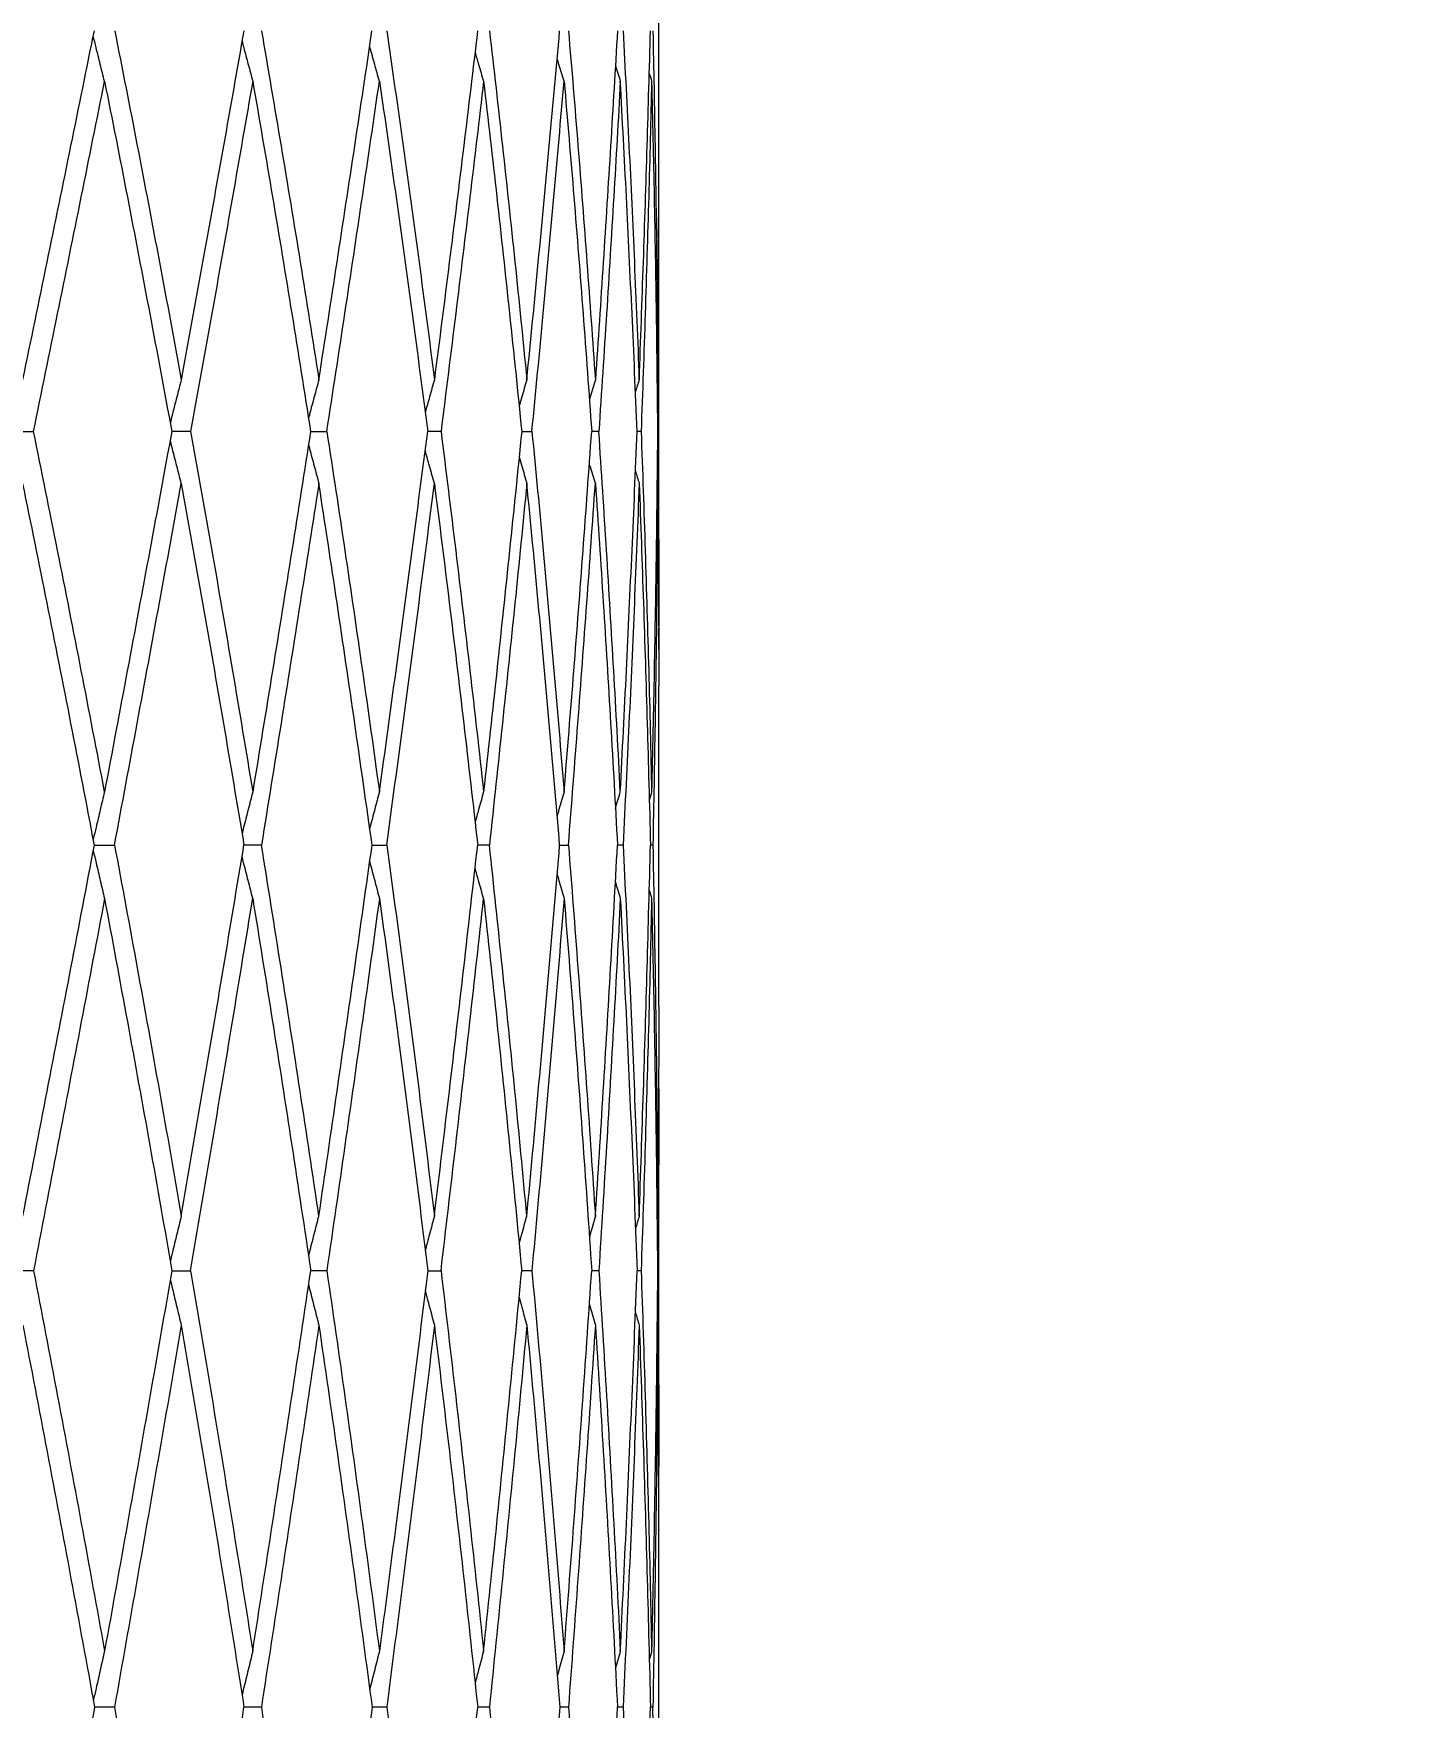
# Model space of a CAD drawing. Extents: x 1661 to 2451, y 0 to 579.
# Drawn here: x 2180.05 to 2188.77, y 453.5 to 464.05 of the extents above; entities that cross this region are included whole.
import ezdxf

# ---------------------------------------------------------------- set-up
doc = ezdxf.new("R2010")
doc.units = 0
doc.header["$LTSCALE"] = 10
doc.header["$MEASUREMENT"] = 0
doc.header["$PDMODE"] = 3
doc.header["$PDSIZE"] = -10
doc.layers.get('0').update_dxf_attribs({"linetype": 'CONTINUOUS'})
doc.layers.get('DEFPOINTS').update_dxf_attribs({"linetype": 'CONTINUOUS'})
doc.layers.add('2', color=7, linetype='CONTINUOUS', true_color=0xffffff)
doc.styles.add('Daelim Dimension', font='')
doc.styles.get('Daelim Dimension').set_extended_font_data('나눔고딕')
doc.dimstyles.new('DEFAULT', dxfattribs={"dimscale": 2, "dimtxt": 2, "dimasz": 2, "dimexe": 0, "dimexo": 2, "dimgap": 1, "dimtad": 1, "dimdec": 0, "dimzin": 9, "dimdsep": 46, "dimtxsty": 'Daelim Dimension', "dimcen": 0.5, "dimclrd": 5, "dimclre": 5, "dimclrt": 256, "dimadec": 1, "dimazin": 0, "dimtfac": 1, "dimtdec": 0, "dimtix": 1, "dimtmove": 0, "dimatfit": 3, "dimfxl": 1, "dimtolj": 1, "dimtzin": 1, "dimlwd": 9, "dimlwe": 9, "dimarcsym": 0})

# ---------------------------------------------------------------- blocks, each defined once
blk = doc.blocks.new('*D11')
at = {"color": 5, "lineweight": 9, "ltscale": 0.5, "transparency": 16777216}
for p, q in [((2146.989, 470.764), (1973.318, 470.764)), ((1975.318, 466.764), (1975.318, 277.281)), ((2140.649, 273.281), (1973.318, 273.281))]:
    blk.add_line(p, q, dxfattribs=at)
at = {"color": 5, "linetype": 'ByBlock', "lineweight": 9, "ltscale": 0.5, "transparency": 16777216}
for p, q in [((2212.678, 377.281), (2263.051, 377.281)), ((2263.051, 373.281), (2263.051, 277.281)), ((2212.678, 273.281), (2263.051, 273.281))]:
    blk.add_line(p, q, dxfattribs=at)
at = {"color": 5, "ltscale": 0.5, "transparency": 16777216}
for points in [[(1974.651, 466.764), (1975.984, 466.764), (1975.318, 470.764)], [(2262.384, 373.281), (2263.717, 373.281), (2263.051, 377.281)], [(1974.651, 277.281), (1975.984, 277.281), (1975.318, 273.281)], [(2262.384, 277.281), (2263.717, 277.281), (2263.051, 273.281)]]:
    blk.add_solid(points, dxfattribs=at)
at = {"layer": 'DEFPOINTS', "color": 0, "ltscale": 0.5, "transparency": 16777216}
for p in [(2150.989, 470.764), (2208.678, 377.281), (1975.318, 273.281), (2144.649, 273.281), (2208.678, 273.281), (2263.051, 273.281)]:
    blk.add_point(p, dxfattribs=at)
at = {"color": 7, "ltscale": 0.5, "transparency": 16777216, "insert": (1967.874, 372.022), "char_height": 10, "attachment_point": 5, "rotation": 90, "style": 'Daelim Dimension'}
blk.add_mtext('\\A1;197', dxfattribs=at)
at = {"ltscale": 0.5, "transparency": 16777216, "insert": (2258.887, 325.281), "char_height": 4, "attachment_point": 5, "rotation": 90, "style": 'Daelim Dimension'}
blk.add_mtext('\\A1;104', dxfattribs=at)

msp = doc.modelspace()

# ---------------------------------------------------------------- linework, layer by layer
at = {"layer": '2', "color": 7, "linetype": 'Continuous', "lineweight": 18}
for p, q in [((2183.989, 463.112), (2183.989, 465.004)), ((2183.989, 460.602), (2183.989, 462.468)), ((2183.989, 457.92), (2183.989, 459.939)), ((2183.989, 455.262), (2183.989, 457.24)), ((2183.989, 452.438), (2183.989, 454.565))]:
    msp.add_line(p, q, dxfattribs=at)
for points in [[(2179.985, 461.867), (2180.036, 462.115), (2180.138, 462.608), (2180.288, 463.34), (2180.386, 463.824), (2180.435, 464.065)], [(2180.563, 464.065), (2180.611, 463.824), (2180.706, 463.34), (2180.845, 462.608), (2180.937, 462.115), (2180.982, 461.867)], [(2181.376, 464.065), (2181.334, 463.824), (2181.248, 463.34), (2181.117, 462.608), (2181.027, 462.115), (2180.982, 461.867)], [(2181.487, 464.065), (2181.529, 463.824), (2181.611, 463.34), (2181.732, 462.608), (2181.81, 462.115), (2181.849, 461.867)], [(2181.849, 461.867), (2181.887, 462.115), (2181.964, 462.608), (2182.075, 463.34), (2182.148, 463.824), (2182.183, 464.065)], [(2182.276, 464.065), (2182.311, 463.824), (2182.38, 463.34), (2182.48, 462.608), (2182.545, 462.115), (2182.576, 461.867)], [(2182.848, 464.065), (2182.82, 463.824), (2182.761, 463.34), (2182.671, 462.608), (2182.608, 462.115), (2182.576, 461.867)], [(2182.923, 464.065), (2182.951, 463.824), (2183.005, 463.34), (2183.084, 462.608), (2183.134, 462.115), (2183.158, 461.867)], [(2183.158, 461.867), (2183.183, 462.115), (2183.231, 462.608), (2183.3, 463.34), (2183.344, 463.824), (2183.365, 464.065)], [(2183.42, 464.065), (2183.441, 463.824), (2183.481, 463.34), (2183.537, 462.608), (2183.572, 462.115), (2183.59, 461.867)], [(2183.729, 464.065), (2183.715, 463.824), (2183.686, 463.34), (2183.64, 462.608), (2183.607, 462.115), (2183.59, 461.867)], [(2183.764, 464.065), (2183.777, 463.824), (2183.802, 463.34), (2183.836, 462.608), (2183.856, 462.115), (2183.866, 461.867)], [(2183.866, 461.867), (2183.875, 462.115), (2183.893, 462.608), (2183.917, 463.34), (2183.93, 463.824), (2183.937, 464.065)], [(2183.952, 464.065), (2183.957, 463.824), (2183.966, 463.34), (2183.977, 462.608), (2183.982, 462.115), (2183.984, 461.867)], [(2183.716, 463.847), (2183.726, 463.814), (2183.737, 463.78), (2183.747, 463.747)], [(2180.052, 461.541), (2180.103, 461.789), (2180.204, 462.284), (2180.353, 463.019), (2180.451, 463.505), (2180.499, 463.747)], [(2180.499, 463.747), (2180.548, 463.505), (2180.643, 463.019), (2180.784, 462.284), (2180.877, 461.789), (2180.922, 461.541)], [(2181.432, 463.747), (2181.39, 463.505), (2181.305, 463.019), (2181.175, 462.284), (2181.086, 461.789), (2181.041, 461.541)], [(2181.432, 463.747), (2181.474, 463.505), (2181.557, 463.019), (2181.679, 462.284), (2181.758, 461.789), (2181.797, 461.541)], [(2181.899, 461.541), (2181.937, 461.789), (2182.013, 462.284), (2182.123, 463.019), (2182.195, 463.505), (2182.23, 463.747)], [(2182.23, 463.747), (2182.266, 463.505), (2182.335, 463.019), (2182.436, 462.284), (2182.502, 461.789), (2182.534, 461.541)], [(2182.886, 463.747), (2182.858, 463.505), (2182.8, 463.019), (2182.711, 462.284), (2182.649, 461.789), (2182.618, 461.541)], [(2182.886, 463.747), (2182.914, 463.505), (2182.97, 463.019), (2183.05, 462.284), (2183.101, 461.789), (2183.126, 461.541)], [(2183.19, 461.541), (2183.215, 461.789), (2183.262, 462.284), (2183.329, 463.019), (2183.372, 463.505), (2183.393, 463.747)], [(2183.393, 463.747), (2183.414, 463.505), (2183.455, 463.019), (2183.513, 462.284), (2183.549, 461.789), (2183.567, 461.541)], [(2183.747, 463.747), (2183.734, 463.505), (2183.706, 463.019), (2183.661, 462.284), (2183.628, 461.789), (2183.612, 461.541)], [(2183.853, 461.541), (2183.843, 461.789), (2183.821, 462.284), (2183.786, 463.019), (2183.76, 463.505), (2183.747, 463.747)], [(2183.944, 463.747), (2183.939, 463.505), (2183.926, 463.019), (2183.904, 462.284), (2183.887, 461.789), (2183.878, 461.541)], [(2183.929, 463.796), (2183.934, 463.78), (2183.939, 463.763), (2183.944, 463.747)], [(2183.944, 463.747), (2183.95, 463.505), (2183.961, 463.019), (2183.973, 462.284), (2183.979, 461.789), (2183.981, 461.541)], [(2183.866, 461.867), (2183.857, 461.841), (2183.849, 461.815), (2183.841, 461.789)], [(2183.984, 461.867), (2183.982, 461.86), (2183.979, 461.853), (2183.977, 461.846)], [(2180.499, 459.271), (2180.451, 459.527), (2180.353, 460.035), (2180.204, 460.792), (2180.103, 461.292), (2180.052, 461.541)], [(2180.922, 461.541), (2180.877, 461.292), (2180.784, 460.792), (2180.643, 460.035), (2180.547, 459.527), (2180.499, 459.271)], [(2181.041, 461.541), (2181.086, 461.292), (2181.175, 460.792), (2181.305, 460.035), (2181.39, 459.527), (2181.432, 459.271)], [(2181.797, 461.541), (2181.758, 461.292), (2181.679, 460.792), (2181.557, 460.035), (2181.474, 459.527), (2181.432, 459.271)], [(2181.899, 461.541), (2181.937, 461.292), (2182.013, 460.792), (2182.123, 460.035), (2182.195, 459.527), (2182.23, 459.271)], [(2182.23, 459.271), (2182.266, 459.527), (2182.335, 460.035), (2182.436, 460.792), (2182.502, 461.292), (2182.534, 461.541)], [(2182.618, 461.541), (2182.649, 461.292), (2182.711, 460.792), (2182.8, 460.035), (2182.858, 459.527), (2182.886, 459.271)], [(2183.126, 461.541), (2183.101, 461.292), (2183.05, 460.792), (2182.97, 460.035), (2182.914, 459.527), (2182.886, 459.271)], [(2183.19, 461.541), (2183.215, 461.292), (2183.262, 460.792), (2183.329, 460.035), (2183.372, 459.527), (2183.393, 459.271)], [(2183.393, 459.271), (2183.414, 459.527), (2183.455, 460.035), (2183.513, 460.792), (2183.549, 461.292), (2183.567, 461.541)], [(2183.747, 459.271), (2183.734, 459.527), (2183.706, 460.035), (2183.661, 460.792), (2183.628, 461.292), (2183.612, 461.541)], [(2183.747, 459.271), (2183.76, 459.527), (2183.786, 460.035), (2183.821, 460.792), (2183.843, 461.292), (2183.853, 461.541)], [(2183.878, 461.541), (2183.869, 461.541), (2183.861, 461.541), (2183.853, 461.541)], [(2183.878, 461.541), (2183.887, 461.292), (2183.904, 460.792), (2183.926, 460.035), (2183.939, 459.527), (2183.944, 459.271)], [(2183.981, 461.541), (2183.979, 461.292), (2183.973, 460.792), (2183.961, 460.035), (2183.95, 459.527), (2183.944, 459.271)], [(2180.435, 458.936), (2180.387, 459.192), (2180.288, 459.703), (2180.138, 460.462), (2180.036, 460.963), (2179.985, 461.213)], [(2180.562, 458.936), (2180.61, 459.192), (2180.705, 459.703), (2180.845, 460.462), (2180.937, 460.963), (2180.982, 461.213)], [(2180.982, 461.213), (2181.027, 460.963), (2181.117, 460.462), (2181.248, 459.703), (2181.334, 459.192), (2181.377, 458.936)], [(2181.849, 461.213), (2181.81, 460.963), (2181.731, 460.462), (2181.611, 459.703), (2181.529, 459.192), (2181.487, 458.936)], [(2182.184, 458.936), (2182.148, 459.192), (2182.075, 459.703), (2181.964, 460.462), (2181.887, 460.963), (2181.849, 461.213)], [(2182.276, 458.936), (2182.311, 459.192), (2182.38, 459.703), (2182.48, 460.462), (2182.544, 460.963), (2182.576, 461.213)], [(2182.576, 461.213), (2182.608, 460.963), (2182.671, 460.462), (2182.761, 459.703), (2182.82, 459.192), (2182.849, 458.936)], [(2183.158, 461.213), (2183.134, 460.963), (2183.084, 460.462), (2183.005, 459.703), (2182.95, 459.192), (2182.923, 458.936)], [(2183.365, 458.936), (2183.344, 459.192), (2183.3, 459.703), (2183.231, 460.462), (2183.183, 460.963), (2183.158, 461.213)], [(2183.42, 458.936), (2183.441, 459.192), (2183.48, 459.703), (2183.537, 460.462), (2183.572, 460.963), (2183.59, 461.213)], [(2183.59, 461.213), (2183.607, 460.963), (2183.64, 460.462), (2183.687, 459.703), (2183.715, 459.192), (2183.729, 458.936)], [(2183.866, 461.213), (2183.856, 460.963), (2183.836, 460.462), (2183.802, 459.703), (2183.777, 459.192), (2183.764, 458.936)], [(2183.842, 461.291), (2183.85, 461.265), (2183.858, 461.239), (2183.866, 461.213)], [(2183.866, 461.213), (2183.875, 460.963), (2183.893, 460.462), (2183.917, 459.703), (2183.93, 459.192), (2183.937, 458.936)], [(2183.984, 461.213), (2183.982, 460.963), (2183.977, 460.462), (2183.966, 459.703), (2183.957, 459.192), (2183.952, 458.936)], [(2183.977, 461.236), (2183.979, 461.228), (2183.982, 461.221), (2183.984, 461.213)], [(2183.716, 459.166), (2183.726, 459.201), (2183.737, 459.236), (2183.747, 459.271)], [(2183.944, 459.271), (2183.939, 459.254), (2183.934, 459.236), (2183.929, 459.219)], [(2179.985, 456.599), (2180.036, 456.862), (2180.138, 457.386), (2180.288, 458.164), (2180.387, 458.679), (2180.435, 458.936)], [(2180.562, 458.936), (2180.61, 458.679), (2180.705, 458.164), (2180.845, 457.386), (2180.937, 456.862), (2180.982, 456.599)], [(2180.982, 456.599), (2181.027, 456.862), (2181.117, 457.386), (2181.249, 458.164), (2181.334, 458.679), (2181.377, 458.936)], [(2181.849, 456.599), (2181.81, 456.862), (2181.731, 457.386), (2181.611, 458.164), (2181.529, 458.679), (2181.487, 458.936)], [(2181.849, 456.599), (2181.887, 456.862), (2181.964, 457.386), (2182.075, 458.164), (2182.148, 458.679), (2182.184, 458.936)], [(2182.276, 458.936), (2182.311, 458.679), (2182.38, 458.164), (2182.48, 457.386), (2182.544, 456.862), (2182.576, 456.599)], [(2182.576, 456.599), (2182.608, 456.862), (2182.671, 457.386), (2182.762, 458.164), (2182.82, 458.679), (2182.849, 458.936)], [(2183.158, 456.599), (2183.134, 456.862), (2183.084, 457.386), (2183.005, 458.164), (2182.95, 458.679), (2182.923, 458.936)], [(2183.158, 456.599), (2183.183, 456.862), (2183.231, 457.386), (2183.3, 458.164), (2183.344, 458.679), (2183.365, 458.936)], [(2183.42, 458.936), (2183.441, 458.679), (2183.48, 458.164), (2183.537, 457.386), (2183.572, 456.862), (2183.59, 456.599)], [(2183.59, 456.599), (2183.607, 456.862), (2183.64, 457.386), (2183.687, 458.164), (2183.715, 458.679), (2183.729, 458.936)], [(2183.764, 458.936), (2183.753, 458.936), (2183.741, 458.936), (2183.729, 458.936)], [(2183.764, 458.936), (2183.777, 458.679), (2183.802, 458.164), (2183.836, 457.386), (2183.856, 456.862), (2183.866, 456.599)], [(2183.866, 456.599), (2183.875, 456.862), (2183.893, 457.386), (2183.917, 458.164), (2183.93, 458.679), (2183.937, 458.936)], [(2183.952, 458.936), (2183.947, 458.936), (2183.942, 458.936), (2183.937, 458.936)], [(2183.952, 458.936), (2183.957, 458.679), (2183.966, 458.164), (2183.977, 457.386), (2183.982, 456.862), (2183.984, 456.599)], [(2183.716, 458.704), (2183.726, 458.669), (2183.737, 458.634), (2183.747, 458.599)], [(2180.499, 458.599), (2180.451, 458.342), (2180.353, 457.825), (2180.204, 457.044), (2180.103, 456.519), (2180.052, 456.255)], [(2180.499, 458.599), (2180.547, 458.342), (2180.643, 457.825), (2180.785, 457.044), (2180.877, 456.519), (2180.923, 456.255)], [(2181.041, 456.255), (2181.086, 456.519), (2181.175, 457.044), (2181.305, 457.825), (2181.39, 458.342), (2181.432, 458.599)], [(2181.432, 458.599), (2181.474, 458.342), (2181.557, 457.825), (2181.679, 457.044), (2181.758, 456.519), (2181.798, 456.255)], [(2182.23, 458.599), (2182.195, 458.342), (2182.123, 457.825), (2182.013, 457.044), (2181.937, 456.519), (2181.899, 456.255)], [(2182.23, 458.599), (2182.266, 458.342), (2182.335, 457.825), (2182.437, 457.044), (2182.502, 456.519), (2182.534, 456.255)], [(2182.618, 456.255), (2182.649, 456.519), (2182.711, 457.044), (2182.8, 457.825), (2182.858, 458.342), (2182.886, 458.599)], [(2182.886, 458.599), (2182.914, 458.342), (2182.97, 457.825), (2183.05, 457.044), (2183.101, 456.519), (2183.126, 456.255)], [(2183.393, 458.599), (2183.372, 458.342), (2183.329, 457.825), (2183.262, 457.044), (2183.214, 456.519), (2183.19, 456.255)], [(2183.393, 458.599), (2183.414, 458.342), (2183.455, 457.825), (2183.513, 457.044), (2183.549, 456.519), (2183.567, 456.255)], [(2183.747, 458.599), (2183.734, 458.342), (2183.706, 457.825), (2183.661, 457.044), (2183.628, 456.519), (2183.612, 456.255)], [(2183.747, 458.599), (2183.76, 458.342), (2183.786, 457.825), (2183.821, 457.044), (2183.843, 456.519), (2183.853, 456.255)], [(2183.944, 458.599), (2183.939, 458.342), (2183.926, 457.825), (2183.904, 457.044), (2183.887, 456.519), (2183.878, 456.255)], [(2183.929, 458.651), (2183.934, 458.634), (2183.939, 458.617), (2183.944, 458.599)], [(2183.944, 458.599), (2183.95, 458.342), (2183.961, 457.825), (2183.973, 457.044), (2183.979, 456.519), (2183.981, 456.255)], [(2183.866, 456.599), (2183.858, 456.572), (2183.85, 456.545), (2183.842, 456.518)], [(2183.984, 456.599), (2183.982, 456.592), (2183.979, 456.584), (2183.977, 456.577)], [(2180.052, 456.255), (2180.103, 455.992), (2180.204, 455.463), (2180.353, 454.664), (2180.451, 454.127), (2180.499, 453.858)], [(2180.923, 456.255), (2180.877, 455.992), (2180.785, 455.463), (2180.644, 454.664), (2180.548, 454.127), (2180.499, 453.858)], [(2181.041, 456.255), (2181.086, 455.992), (2181.174, 455.463), (2181.305, 454.664), (2181.39, 454.127), (2181.432, 453.858)], [(2181.432, 453.858), (2181.474, 454.127), (2181.557, 454.664), (2181.679, 455.463), (2181.759, 455.992), (2181.798, 456.255)], [(2181.899, 456.255), (2181.937, 455.992), (2182.013, 455.463), (2182.123, 454.664), (2182.195, 454.127), (2182.23, 453.858)], [(2182.534, 456.255), (2182.502, 455.992), (2182.437, 455.463), (2182.335, 454.664), (2182.266, 454.127), (2182.23, 453.858)], [(2182.618, 456.255), (2182.649, 455.992), (2182.711, 455.463), (2182.8, 454.664), (2182.858, 454.127), (2182.886, 453.858)], [(2182.886, 453.858), (2182.914, 454.127), (2182.97, 454.664), (2183.05, 455.463), (2183.101, 455.992), (2183.126, 456.255)], [(2183.19, 456.255), (2183.214, 455.992), (2183.262, 455.463), (2183.329, 454.664), (2183.372, 454.127), (2183.393, 453.858)], [(2183.393, 453.858), (2183.414, 454.127), (2183.455, 454.664), (2183.513, 455.463), (2183.549, 455.992), (2183.567, 456.255)], [(2183.612, 456.255), (2183.628, 455.992), (2183.661, 455.463), (2183.706, 454.664), (2183.734, 454.127), (2183.747, 453.858)], [(2183.747, 453.858), (2183.76, 454.127), (2183.786, 454.664), (2183.821, 455.463), (2183.843, 455.992), (2183.853, 456.255)], [(2183.878, 456.255), (2183.869, 456.255), (2183.861, 456.255), (2183.853, 456.255)], [(2183.878, 456.255), (2183.887, 455.992), (2183.904, 455.463), (2183.926, 454.664), (2183.939, 454.127), (2183.944, 453.858)], [(2183.981, 456.255), (2183.979, 455.992), (2183.973, 455.463), (2183.961, 454.664), (2183.95, 454.127), (2183.944, 453.858)], [(2183.842, 455.992), (2183.85, 455.965), (2183.858, 455.938), (2183.866, 455.911)], [(2183.977, 455.934), (2183.979, 455.926), (2183.982, 455.919), (2183.984, 455.911)], [(2179.985, 455.911), (2180.036, 455.647), (2180.138, 455.116), (2180.288, 454.315), (2180.387, 453.777), (2180.436, 453.506)], [(2180.982, 455.911), (2180.937, 455.647), (2180.845, 455.116), (2180.705, 454.315), (2180.61, 453.777), (2180.562, 453.506)], [(2180.982, 455.911), (2181.027, 455.647), (2181.117, 455.116), (2181.249, 454.315), (2181.334, 453.777), (2181.377, 453.506)], [(2181.849, 455.911), (2181.81, 455.647), (2181.731, 455.116), (2181.611, 454.315), (2181.528, 453.777), (2181.487, 453.506)], [(2181.849, 455.911), (2181.887, 455.647), (2181.964, 455.116), (2182.075, 454.315), (2182.148, 453.777), (2182.184, 453.506)], [(2182.576, 455.911), (2182.545, 455.647), (2182.48, 455.116), (2182.38, 454.315), (2182.311, 453.777), (2182.276, 453.506)], [(2182.576, 455.911), (2182.608, 455.647), (2182.671, 455.116), (2182.762, 454.315), (2182.82, 453.777), (2182.849, 453.506)], [(2183.158, 455.911), (2183.134, 455.647), (2183.084, 455.116), (2183.005, 454.315), (2182.95, 453.777), (2182.923, 453.506)], [(2183.158, 455.911), (2183.183, 455.647), (2183.231, 455.116), (2183.3, 454.315), (2183.344, 453.777), (2183.366, 453.506)], [(2183.59, 455.911), (2183.572, 455.647), (2183.537, 455.116), (2183.48, 454.315), (2183.441, 453.777), (2183.42, 453.506)], [(2183.59, 455.911), (2183.607, 455.647), (2183.64, 455.116), (2183.687, 454.315), (2183.715, 453.777), (2183.729, 453.506)], [(2183.866, 455.911), (2183.856, 455.647), (2183.836, 455.116), (2183.802, 454.315), (2183.777, 453.777), (2183.764, 453.506)], [(2183.866, 455.911), (2183.875, 455.647), (2183.893, 455.116), (2183.917, 454.315), (2183.93, 453.777), (2183.937, 453.506)], [(2183.984, 455.911), (2183.982, 455.647), (2183.977, 455.116), (2183.966, 454.315), (2183.957, 453.777), (2183.952, 453.506)], [(2183.747, 453.858), (2183.737, 453.821), (2183.726, 453.785), (2183.716, 453.748)], [(2183.944, 453.858), (2183.939, 453.84), (2183.934, 453.822), (2183.929, 453.803)], [(2180.436, 453.506), (2180.387, 453.237), (2180.289, 452.695), (2180.138, 451.878), (2180.036, 451.329), (2179.985, 451.053)], [(2180.562, 453.506), (2180.61, 453.237), (2180.705, 452.695), (2180.845, 451.878), (2180.937, 451.329), (2180.982, 451.053)], [(2180.982, 451.053), (2181.027, 451.329), (2181.117, 451.878), (2181.249, 452.695), (2181.335, 453.237), (2181.377, 453.506)], [(2181.487, 453.506), (2181.528, 453.237), (2181.611, 452.695), (2181.731, 451.878), (2181.81, 451.329), (2181.849, 451.053)], [(2182.184, 453.506), (2182.148, 453.237), (2182.076, 452.695), (2181.964, 451.878), (2181.887, 451.329), (2181.849, 451.053)], [(2182.276, 453.506), (2182.311, 453.237), (2182.38, 452.695), (2182.48, 451.878), (2182.544, 451.329), (2182.576, 451.053)], [(2182.576, 451.053), (2182.608, 451.329), (2182.671, 451.878), (2182.762, 452.695), (2182.82, 453.237), (2182.849, 453.506)], [(2182.923, 453.506), (2182.95, 453.237), (2183.005, 452.695), (2183.083, 451.878), (2183.134, 451.329), (2183.158, 451.053)], [(2183.366, 453.506), (2183.344, 453.237), (2183.3, 452.695), (2183.231, 451.878), (2183.183, 451.329), (2183.158, 451.053)], [(2183.42, 453.506), (2183.441, 453.237), (2183.48, 452.695), (2183.537, 451.878), (2183.572, 451.329), (2183.59, 451.053)], [(2183.59, 451.053), (2183.607, 451.329), (2183.64, 451.878), (2183.687, 452.695), (2183.715, 453.237), (2183.729, 453.506)], [(2183.764, 453.506), (2183.753, 453.506), (2183.741, 453.506), (2183.729, 453.506)], [(2183.764, 453.506), (2183.777, 453.246), (2183.801, 452.724), (2183.833, 451.935), (2183.853, 451.406), (2183.862, 451.14)], [(2183.87, 451.196), (2183.879, 451.456), (2183.896, 451.972), (2183.918, 452.742), (2183.931, 453.252), (2183.937, 453.506)], [(2183.952, 453.506), (2183.947, 453.506), (2183.942, 453.506), (2183.937, 453.506)], [(2183.977, 451.849), (2183.975, 452.035), (2183.97, 452.405), (2183.962, 452.957), (2183.955, 453.323), (2183.952, 453.506)]]:
    msp.add_open_spline(points, degree=3, dxfattribs=at)
for points, knots in [([(2180.499, 463.747), (2180.49, 463.782), (2180.472, 463.853), (2180.449, 463.947), (2180.434, 464.007), (2180.428, 464.03)], [0, 0, 0, 0, 0.373495, 0.746991, 1, 1, 1, 1]), ([(2181.365, 463.999), (2181.368, 463.985), (2181.381, 463.937), (2181.404, 463.853), (2181.423, 463.782), (2181.432, 463.747)], [0, 0, 0, 0, 0.158797, 0.579399, 1, 1, 1, 1]), ([(2182.23, 463.747), (2182.22, 463.782), (2182.2, 463.853), (2182.18, 463.926), (2182.169, 463.963), (2182.168, 463.965)], [0, 0, 0, 0, 0.485124, 0.970248, 1, 1, 1, 1]), ([(2182.832, 463.93), (2182.839, 463.904), (2182.857, 463.843), (2182.875, 463.782), (2182.886, 463.747)], [0, 0, 0, 0, 0.420558, 1, 1, 1, 1]), ([(2183.393, 463.747), (2183.382, 463.782), (2183.368, 463.83), (2183.353, 463.878), (2183.349, 463.89)], [0, 0, 0, 0, 0.737973, 1, 1, 1, 1]), ([(2183.984, 461.867), (2183.986, 462.115), (2183.988, 462.531), (2183.989, 462.944), (2183.989, 463.112)], [0, 0, 0, 0, 0.591968, 1, 1, 1, 1]), ([(2183.986, 461.541), (2183.987, 461.789), (2183.989, 462.24), (2183.989, 462.688), (2183.988, 462.889)], [0, 0, 0, 0, 0.548457, 1, 1, 1, 1]), ([(2180.982, 461.867), (2180.973, 461.831), (2180.954, 461.759), (2180.931, 461.667), (2180.917, 461.611), (2180.913, 461.592)], [0, 0, 0, 0, 0.395685, 0.79137, 1, 1, 1, 1]), ([(2181.849, 461.867), (2181.839, 461.831), (2181.819, 461.759), (2181.798, 461.678), (2181.786, 461.634), (2181.784, 461.626)], [0, 0, 0, 0, 0.450108, 0.900215, 1, 1, 1, 1]), ([(2182.576, 461.867), (2182.566, 461.831), (2182.547, 461.762), (2182.527, 461.694), (2182.518, 461.661)], [0, 0, 0, 0, 0.5271, 1, 1, 1, 1]), ([(2183.158, 461.867), (2183.148, 461.831), (2183.131, 461.775), (2183.115, 461.719), (2183.109, 461.699)], [0, 0, 0, 0, 0.646857, 1, 1, 1, 1]), ([(2183.59, 461.867), (2183.579, 461.831), (2183.566, 461.789), (2183.553, 461.747), (2183.552, 461.741)], [0, 0, 0, 0, 0.863627, 1, 1, 1, 1]), ([(2179.917, 461.541), (2179.93, 461.541), (2179.959, 461.541), (2180.004, 461.541), (2180.036, 461.541), (2180.052, 461.541)], [0, 0, 0, 0, 0.290439, 0.645219, 1, 1, 1, 1]), ([(2181.041, 461.541), (2181.025, 461.541), (2180.994, 461.541), (2180.954, 461.541), (2180.93, 461.541), (2180.922, 461.541)], [0, 0, 0, 0, 0.396611, 0.793222, 1, 1, 1, 1]), ([(2181.797, 461.541), (2181.801, 461.541), (2181.819, 461.541), (2181.853, 461.541), (2181.884, 461.541), (2181.899, 461.541)], [0, 0, 0, 0, 0.095756, 0.547878, 1, 1, 1, 1]), ([(2182.618, 461.541), (2182.603, 461.541), (2182.575, 461.541), (2182.547, 461.541), (2182.534, 461.541)], [0, 0, 0, 0, 0.530945, 1, 1, 1, 1]), ([(2183.126, 461.541), (2183.133, 461.541), (2183.155, 461.541), (2183.176, 461.541), (2183.19, 461.541)], [0, 0, 0, 0, 0.344798, 1, 1, 1, 1]), ([(2183.612, 461.541), (2183.598, 461.541), (2183.583, 461.541), (2183.568, 461.541), (2183.567, 461.541)], [0, 0, 0, 0, 0.885391, 1, 1, 1, 1]), ([(2183.986, 461.541), (2183.987, 461.292), (2183.989, 460.836), (2183.989, 460.376), (2183.988, 460.167)], [0, 0, 0, 0, 0.547964, 1, 1, 1, 1]), ([(2180.982, 461.213), (2180.973, 461.25), (2180.954, 461.323), (2180.931, 461.414), (2180.917, 461.47), (2180.913, 461.489)], [0, 0, 0, 0, 0.396162, 0.792324, 1, 1, 1, 1]), ([(2181.784, 461.455), (2181.786, 461.448), (2181.798, 461.403), (2181.819, 461.323), (2181.839, 461.25), (2181.849, 461.213)], [0, 0, 0, 0, 0.0983, 0.54915, 1, 1, 1, 1]), ([(2182.576, 461.213), (2182.566, 461.25), (2182.547, 461.319), (2182.527, 461.387), (2182.518, 461.42)], [0, 0, 0, 0, 0.528656, 1, 1, 1, 1]), ([(2183.109, 461.382), (2183.115, 461.362), (2183.131, 461.306), (2183.148, 461.25), (2183.158, 461.213)], [0, 0, 0, 0, 0.351707, 1, 1, 1, 1]), ([(2183.59, 461.213), (2183.579, 461.25), (2183.566, 461.292), (2183.553, 461.334), (2183.552, 461.339)], [0, 0, 0, 0, 0.86788, 1, 1, 1, 1]), ([(2183.984, 461.213), (2183.986, 460.963), (2183.988, 460.54), (2183.989, 460.114), (2183.989, 459.939)], [0, 0, 0, 0, 0.592609, 1, 1, 1, 1]), ([(2180.499, 459.271), (2180.49, 459.234), (2180.472, 459.16), (2180.449, 459.06), (2180.434, 458.998), (2180.428, 458.973)], [0, 0, 0, 0, 0.374282, 0.748564, 1, 1, 1, 1]), ([(2181.432, 459.271), (2181.423, 459.234), (2181.404, 459.16), (2181.381, 459.071), (2181.368, 459.02), (2181.365, 459.006)], [0, 0, 0, 0, 0.421524, 0.843047, 1, 1, 1, 1]), ([(2182.23, 459.271), (2182.22, 459.234), (2182.2, 459.16), (2182.18, 459.083), (2182.169, 459.043), (2182.169, 459.041)], [0, 0, 0, 0, 0.485312, 0.970625, 1, 1, 1, 1]), ([(2182.886, 459.271), (2182.875, 459.234), (2182.858, 459.17), (2182.84, 459.106), (2182.832, 459.079)], [0, 0, 0, 0, 0.580847, 1, 1, 1, 1]), ([(2183.393, 459.271), (2183.382, 459.234), (2183.368, 459.184), (2183.353, 459.133), (2183.349, 459.12)], [0, 0, 0, 0, 0.736163, 1, 1, 1, 1]), ([(2180.428, 458.899), (2180.434, 458.874), (2180.449, 458.811), (2180.472, 458.712), (2180.49, 458.637), (2180.499, 458.599)], [0, 0, 0, 0, 0.250555, 0.625277, 1, 1, 1, 1]), ([(2180.435, 458.936), (2180.446, 458.936), (2180.472, 458.936), (2180.515, 458.936), (2180.546, 458.936), (2180.562, 458.936)], [0, 0, 0, 0, 0.250096, 0.625048, 1, 1, 1, 1]), ([(2181.487, 458.936), (2181.471, 458.936), (2181.44, 458.936), (2181.404, 458.936), (2181.382, 458.936), (2181.377, 458.936)], [0, 0, 0, 0, 0.422919, 0.845837, 1, 1, 1, 1]), ([(2182.184, 458.936), (2182.184, 458.936), (2182.2, 458.936), (2182.231, 458.936), (2182.261, 458.936), (2182.276, 458.936)], [0, 0, 0, 0, 0.022683, 0.511342, 1, 1, 1, 1]), ([(2182.923, 458.936), (2182.908, 458.936), (2182.884, 458.936), (2182.859, 458.936), (2182.849, 458.936)], [0, 0, 0, 0, 0.586483, 1, 1, 1, 1]), ([(2183.365, 458.936), (2183.37, 458.936), (2183.388, 458.936), (2183.407, 458.936), (2183.42, 458.936)], [0, 0, 0, 0, 0.248376, 1, 1, 1, 1]), ([(2181.432, 458.599), (2181.423, 458.637), (2181.404, 458.712), (2181.381, 458.8), (2181.368, 458.851), (2181.365, 458.865)], [0, 0, 0, 0, 0.422259, 0.844518, 1, 1, 1, 1]), ([(2182.169, 458.83), (2182.169, 458.828), (2182.18, 458.788), (2182.2, 458.712), (2182.22, 458.637), (2182.23, 458.599)], [0, 0, 0, 0, 0.026141, 0.51307, 1, 1, 1, 1]), ([(2182.886, 458.599), (2182.875, 458.637), (2182.858, 458.701), (2182.84, 458.765), (2182.832, 458.792)], [0, 0, 0, 0, 0.582702, 1, 1, 1, 1]), ([(2183.35, 458.751), (2183.353, 458.738), (2183.368, 458.687), (2183.382, 458.637), (2183.393, 458.599)], [0, 0, 0, 0, 0.258282, 1, 1, 1, 1]), ([(2183.989, 457.919), (2183.989, 457.741), (2183.988, 457.303), (2183.986, 456.862), (2183.984, 456.599)], [0, 0, 0, 0, 0.406567, 1, 1, 1, 1]), ([(2183.988, 457.5), (2183.989, 457.348), (2183.989, 456.935), (2183.987, 456.519), (2183.986, 456.255)], [0, 0, 0, 0, 0.368556, 1, 1, 1, 1]), ([(2180.982, 456.599), (2180.973, 456.561), (2180.954, 456.485), (2180.931, 456.389), (2180.917, 456.331), (2180.913, 456.311)], [0, 0, 0, 0, 0.39687, 0.793739, 1, 1, 1, 1]), ([(2181.784, 456.346), (2181.786, 456.354), (2181.798, 456.4), (2181.819, 456.485), (2181.839, 456.561), (2181.849, 456.599)], [0, 0, 0, 0, 0.096982, 0.548491, 1, 1, 1, 1]), ([(2182.576, 456.599), (2182.566, 456.561), (2182.547, 456.489), (2182.527, 456.417), (2182.518, 456.383)], [0, 0, 0, 0, 0.529035, 1, 1, 1, 1]), ([(2183.109, 456.423), (2183.115, 456.444), (2183.131, 456.503), (2183.148, 456.561), (2183.158, 456.599)], [0, 0, 0, 0, 0.350644, 1, 1, 1, 1]), ([(2183.59, 456.599), (2183.579, 456.561), (2183.566, 456.517), (2183.554, 456.473), (2183.552, 456.467)], [0, 0, 0, 0, 0.86742, 1, 1, 1, 1]), ([(2180.052, 456.255), (2180.036, 456.255), (2180.004, 456.255), (2179.959, 456.255), (2179.93, 456.255), (2179.917, 456.255)], [0, 0, 0, 0, 0.355746, 0.711493, 1, 1, 1, 1]), ([(2180.923, 456.255), (2180.931, 456.255), (2180.954, 456.255), (2180.994, 456.255), (2181.025, 456.255), (2181.041, 456.255)], [0, 0, 0, 0, 0.204409, 0.602204, 1, 1, 1, 1]), ([(2181.899, 456.255), (2181.884, 456.255), (2181.853, 456.255), (2181.819, 456.255), (2181.801, 456.255), (2181.798, 456.255)], [0, 0, 0, 0, 0.453455, 0.906911, 1, 1, 1, 1]), ([(2182.534, 456.255), (2182.547, 456.255), (2182.575, 456.255), (2182.603, 456.255), (2182.618, 456.255)], [0, 0, 0, 0, 0.467134, 1, 1, 1, 1]), ([(2183.19, 456.255), (2183.176, 456.255), (2183.155, 456.255), (2183.133, 456.255), (2183.126, 456.255)], [0, 0, 0, 0, 0.657783, 1, 1, 1, 1]), ([(2183.612, 456.255), (2183.598, 456.255), (2183.583, 456.255), (2183.568, 456.255), (2183.567, 456.255)], [0, 0, 0, 0, 0.889195, 1, 1, 1, 1]), ([(2183.986, 456.255), (2183.987, 455.992), (2183.989, 455.541), (2183.989, 455.088), (2183.988, 454.9)], [0, 0, 0, 0, 0.586451, 1, 1, 1, 1]), ([(2180.913, 456.2), (2180.918, 456.18), (2180.931, 456.122), (2180.954, 456.026), (2180.973, 455.949), (2180.982, 455.911)], [0, 0, 0, 0, 0.205433, 0.602717, 1, 1, 1, 1]), ([(2181.784, 456.165), (2181.786, 456.157), (2181.798, 456.111), (2181.819, 456.026), (2181.839, 455.949), (2181.849, 455.911)], [0, 0, 0, 0, 0.095086, 0.547543, 1, 1, 1, 1]), ([(2182.518, 456.128), (2182.527, 456.094), (2182.547, 456.022), (2182.566, 455.949), (2182.576, 455.911)], [0, 0, 0, 0, 0.470086, 1, 1, 1, 1]), ([(2183.11, 456.087), (2183.115, 456.067), (2183.131, 456.008), (2183.148, 455.949), (2183.158, 455.911)], [0, 0, 0, 0, 0.348303, 1, 1, 1, 1]), ([(2183.552, 456.043), (2183.554, 456.037), (2183.566, 455.993), (2183.579, 455.949), (2183.59, 455.911)], [0, 0, 0, 0, 0.128003, 1, 1, 1, 1]), ([(2183.989, 454.564), (2183.989, 454.748), (2183.988, 455.199), (2183.986, 455.647), (2183.984, 455.911)], [0, 0, 0, 0, 0.407868, 1, 1, 1, 1]), ([(2180.499, 453.858), (2180.49, 453.819), (2180.472, 453.741), (2180.449, 453.637), (2180.434, 453.572), (2180.428, 453.546)], [0, 0, 0, 0, 0.375296, 0.750592, 1, 1, 1, 1]), ([(2181.432, 453.858), (2181.423, 453.819), (2181.404, 453.741), (2181.381, 453.649), (2181.368, 453.595), (2181.365, 453.581)], [0, 0, 0, 0, 0.42266, 0.845321, 1, 1, 1, 1]), ([(2182.23, 453.858), (2182.22, 453.819), (2182.2, 453.741), (2182.18, 453.661), (2182.169, 453.62), (2182.169, 453.618)], [0, 0, 0, 0, 0.487251, 0.974502, 1, 1, 1, 1]), ([(2182.886, 453.858), (2182.875, 453.819), (2182.858, 453.752), (2182.84, 453.685), (2182.832, 453.657)], [0, 0, 0, 0, 0.582734, 1, 1, 1, 1]), ([(2183.393, 453.858), (2183.382, 453.819), (2183.368, 453.766), (2183.353, 453.714), (2183.35, 453.7)], [0, 0, 0, 0, 0.74092, 1, 1, 1, 1]), ([(2180.562, 453.506), (2180.546, 453.506), (2180.515, 453.506), (2180.472, 453.506), (2180.446, 453.506), (2180.436, 453.506)], [0, 0, 0, 0, 0.375853, 0.751706, 1, 1, 1, 1]), ([(2181.487, 453.506), (2181.471, 453.506), (2181.44, 453.506), (2181.404, 453.506), (2181.383, 453.506), (2181.377, 453.506)], [0, 0, 0, 0, 0.423903, 0.847806, 1, 1, 1, 1]), ([(2182.276, 453.506), (2182.261, 453.506), (2182.231, 453.506), (2182.2, 453.506), (2182.184, 453.506), (2182.184, 453.506)], [0, 0, 0, 0, 0.490036, 0.980073, 1, 1, 1, 1]), ([(2182.923, 453.506), (2182.908, 453.506), (2182.883, 453.506), (2182.859, 453.506), (2182.849, 453.506)], [0, 0, 0, 0, 0.588292, 1, 1, 1, 1]), ([(2183.42, 453.506), (2183.406, 453.506), (2183.388, 453.506), (2183.37, 453.506), (2183.366, 453.506)], [0, 0, 0, 0, 0.754045, 1, 1, 1, 1])]:
    msp.add_open_spline(points, degree=3, knots=knots, dxfattribs=at)

# ---------------------------------------------------------------- dimensions: what is measured, and where the dimension line sits
at = {"color": 5, "ltscale": 0.5}
dim = msp.add_linear_dim(base=(1975.318, 273.281), p1=(2150.989, 470.764), p2=(2144.649, 273.281), angle=90, dimstyle='DEFAULT', override={"dimtxt": 5, "dimexe": 1, "dimclrt": 7}, dxfattribs=at)
dim.commit()
dim.dimension.update_dxf_attribs({"geometry": '*D11', "text_midpoint": (1967.874, 372.022)})

doc.saveas('drawing.dxf')
